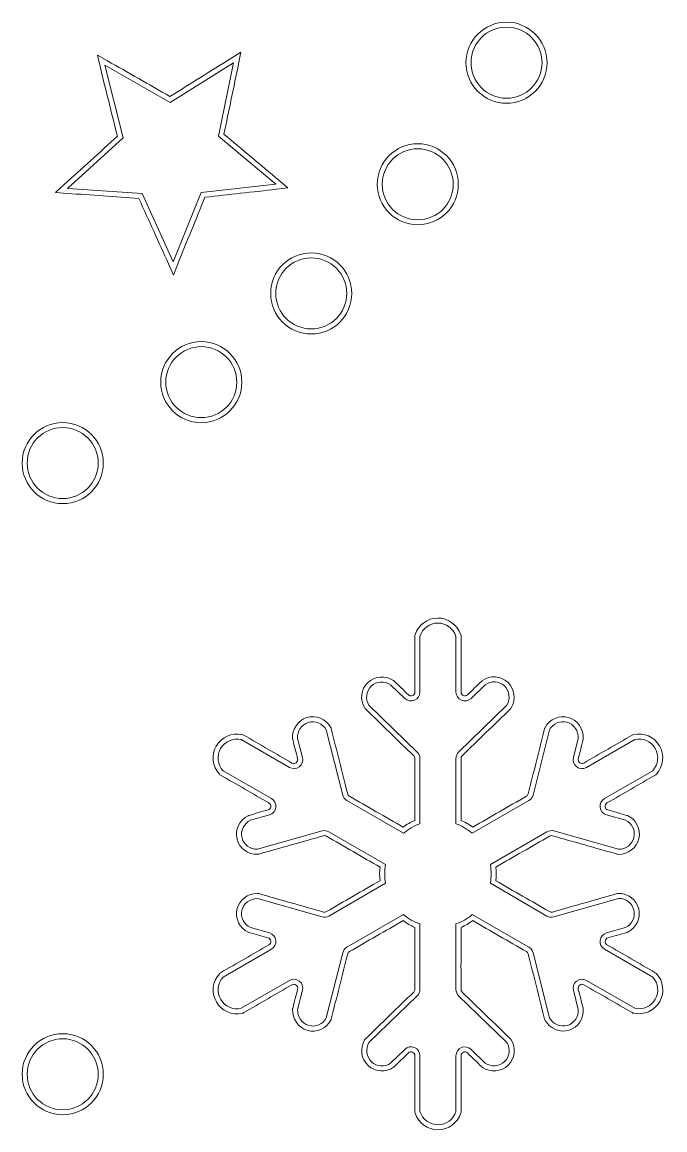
# Model space of a CAD drawing. Header units: centimetres. Extents: x -6.8 to 6.8, y -12 to 12.
# Drawn here: x -0.822 to 0.899, y 4.774 to 7.741 of the extents above; entities that cross this region are included whole.
import ezdxf

# ---------------------------------------------------------------- set-up
doc = ezdxf.new("R2010")
doc.units = ezdxf.units.CM
doc.header["$MEASUREMENT"] = 0
doc.layers.add('layer 1', color=7, linetype='Continuous')

msp = doc.modelspace()

# ---------------------------------------------------------------- linework, layer by layer
at = {"layer": 'layer 1', "color": 250, "lineweight": 9}
for points, knots in [([(0.58392, 7.63209), (0.58392, 7.57213), (0.5353, 7.52352), (0.47534, 7.52352), (0.47534, 7.52352), (0.41538, 7.52352), (0.36677, 7.57214), (0.36677, 7.63209), (0.36677, 7.63209), (0.36677, 7.69204), (0.41538, 7.74068), (0.47534, 7.74068), (0.47534, 7.74068), (0.5353, 7.74068), (0.58392, 7.69206), (0.58392, 7.63209)], [0, 0, 0, 0, 0.2, 0.2, 0.2, 0.2, 0.4, 0.4, 0.4, 0.4, 0.6, 0.6, 0.6, 0.6, 1, 1, 1, 1]), ([(-0.50887, 7.26841), (-0.5729, 7.27278), (-0.6369, 7.27759), (-0.70093, 7.28204), (-0.70093, 7.28204), (-0.70093, 7.28204), (-0.73256, 7.28418), (-0.73256, 7.28418), (-0.73256, 7.28418), (-0.73256, 7.28418), (-0.70911, 7.30552), (-0.70911, 7.30552), (-0.70911, 7.30552), (-0.66158, 7.34872), (-0.61411, 7.39196), (-0.56659, 7.43516), (-0.56659, 7.43516), (-0.58198, 7.49752), (-0.598, 7.55977), (-0.61306, 7.62218), (-0.61306, 7.62218), (-0.61306, 7.62218), (-0.6203, 7.65218), (-0.6203, 7.65218), (-0.6203, 7.65218), (-0.6203, 7.65218), (-0.59335, 7.63714), (-0.59335, 7.63714), (-0.59335, 7.63714), (-0.53729, 7.60588), (-0.48177, 7.57333), (-0.42592, 7.54161), (-0.42592, 7.54161), (-0.37139, 7.57554), (-0.317, 7.60973), (-0.26242, 7.64357), (-0.26242, 7.64357), (-0.26242, 7.64357), (-0.2357, 7.66014), (-0.2357, 7.66014), (-0.2357, 7.66014), (-0.2357, 7.66014), (-0.24208, 7.62935), (-0.24208, 7.62935), (-0.24208, 7.62935), (-0.25509, 7.56647), (-0.26815, 7.50358), (-0.28117, 7.4407), (-0.28117, 7.4407), (-0.23204, 7.39933), (-0.18275, 7.35816), (-0.13368, 7.31673), (-0.13368, 7.31673), (-0.13368, 7.31673), (-0.10991, 7.29665), (-0.10991, 7.29665), (-0.10991, 7.29665), (-0.10991, 7.29665), (-0.1408, 7.29299), (-0.1408, 7.29299), (-0.1408, 7.29299), (-0.20454, 7.28543), (-0.26854, 7.27905), (-0.33236, 7.27189), (-0.33236, 7.27189), (-0.35626, 7.2123), (-0.38072, 7.15293), (-0.40473, 7.09339), (-0.40473, 7.09339), (-0.40473, 7.09339), (-0.41672, 7.0634), (-0.41672, 7.0634), (-0.41672, 7.0634), (-0.41672, 7.0634), (-0.42961, 7.09293), (-0.42961, 7.09293), (-0.42961, 7.09293), (-0.45579, 7.15151), (-0.48273, 7.2098), (-0.50887, 7.26841)], [0, 0, 0, 0, 0.047619, 0.047619, 0.047619, 0.047619, 0.0952381, 0.0952381, 0.0952381, 0.0952381, 0.1428571, 0.1428571, 0.1428571, 0.1428571, 0.1904762, 0.1904762, 0.1904762, 0.1904762, 0.2380952, 0.2380952, 0.2380952, 0.2380952, 0.2857143, 0.2857143, 0.2857143, 0.2857143, 0.3333333, 0.3333333, 0.3333333, 0.3333333, 0.3809524, 0.3809524, 0.3809524, 0.3809524, 0.4285714, 0.4285714, 0.4285714, 0.4285714, 0.4761905, 0.4761905, 0.4761905, 0.4761905, 0.5238095, 0.5238095, 0.5238095, 0.5238095, 0.5714286, 0.5714286, 0.5714286, 0.5714286, 0.6190476, 0.6190476, 0.6190476, 0.6190476, 0.6666667, 0.6666667, 0.6666667, 0.6666667, 0.7142857, 0.7142857, 0.7142857, 0.7142857, 0.7619048, 0.7619048, 0.7619048, 0.7619048, 0.8095238, 0.8095238, 0.8095238, 0.8095238, 0.8571429, 0.8571429, 0.8571429, 0.8571429, 0.9047619, 0.9047619, 0.9047619, 0.9047619, 1, 1, 1, 1]), ([(0.34625, 7.30641), (0.34625, 7.24644), (0.29763, 7.19784), (0.23766, 7.19784), (0.23766, 7.19784), (0.17771, 7.19784), (0.12909, 7.24645), (0.12909, 7.30641), (0.12909, 7.30641), (0.12909, 7.36636), (0.17771, 7.41499), (0.23766, 7.41499), (0.23766, 7.41499), (0.29763, 7.41499), (0.34625, 7.36637), (0.34625, 7.30641)], [0, 0, 0, 0, 0.2, 0.2, 0.2, 0.2, 0.4, 0.4, 0.4, 0.4, 0.6, 0.6, 0.6, 0.6, 1, 1, 1, 1]), ([(0.06103, 7.01406), (0.06103, 6.95411), (0.01241, 6.90549), (-0.04754, 6.90549), (-0.04754, 6.90549), (-0.1075, 6.90549), (-0.15611, 6.9541), (-0.15611, 7.01406), (-0.15611, 7.01406), (-0.15611, 7.07401), (-0.1075, 7.12265), (-0.04754, 7.12265), (-0.04754, 7.12265), (0.01241, 7.12265), (0.06103, 7.07401), (0.06103, 7.01406)], [0, 0, 0, 0, 0.2, 0.2, 0.2, 0.2, 0.4, 0.4, 0.4, 0.4, 0.6, 0.6, 0.6, 0.6, 1, 1, 1, 1]), ([(-0.23331, 6.77637), (-0.23331, 6.71642), (-0.28194, 6.6678), (-0.3419, 6.6678), (-0.3419, 6.6678), (-0.40186, 6.6678), (-0.45047, 6.71642), (-0.45047, 6.77639), (-0.45047, 6.77639), (-0.45047, 6.83634), (-0.40185, 6.88497), (-0.3419, 6.88497), (-0.3419, 6.88497), (-0.28193, 6.88497), (-0.23331, 6.83634), (-0.23331, 6.77637)], [0, 0, 0, 0, 0.2, 0.2, 0.2, 0.2, 0.4, 0.4, 0.4, 0.4, 0.6, 0.6, 0.6, 0.6, 1, 1, 1, 1]), ([(-0.60445, 6.55969), (-0.60445, 6.49972), (-0.65307, 6.45112), (-0.71304, 6.45112), (-0.71304, 6.45112), (-0.77299, 6.45112), (-0.82161, 6.49974), (-0.82161, 6.55969), (-0.82161, 6.55969), (-0.82161, 6.61964), (-0.77299, 6.66828), (-0.71304, 6.66828), (-0.71304, 6.66828), (-0.65307, 6.66828), (-0.60445, 6.61966), (-0.60445, 6.55969)], [0, 0, 0, 0, 0.2, 0.2, 0.2, 0.2, 0.4, 0.4, 0.4, 0.4, 0.6, 0.6, 0.6, 0.6, 1, 1, 1, 1]), ([(0.35353, 5.31588), (0.35351, 5.26061), (0.35342, 5.20533), (0.35353, 5.15007), (0.35353, 5.15007), (0.35353, 5.14729), (0.35463, 5.14462), (0.35663, 5.14268), (0.35663, 5.14268), (0.3997, 5.10086), (0.44282, 5.05909), (0.48585, 5.01719), (0.48585, 5.01719), (0.48585, 5.01719), (0.48699, 5.01609), (0.48699, 5.01609), (0.48699, 5.01609), (0.48699, 5.01609), (0.48785, 5.01472), (0.48785, 5.01472), (0.48785, 5.01472), (0.50149, 4.99307), (0.49814, 4.96481), (0.47983, 4.94692), (0.47983, 4.94692), (0.4615, 4.92901), (0.43214, 4.92706), (0.41093, 4.94109), (0.41093, 4.94109), (0.41093, 4.94109), (0.40979, 4.94184), (0.40979, 4.94184), (0.40979, 4.94184), (0.40979, 4.94184), (0.40893, 4.94269), (0.40893, 4.94269), (0.40893, 4.94269), (0.39628, 4.95505), (0.3833, 4.96725), (0.37098, 4.97957), (0.37098, 4.97957), (0.36801, 4.98244), (0.36358, 4.98326), (0.3598, 4.98164), (0.3598, 4.98164), (0.356, 4.98002), (0.35351, 4.97647), (0.35353, 4.9723), (0.35353, 4.9723), (0.35373, 4.92252), (0.35353, 4.87272), (0.35353, 4.82294), (0.35353, 4.82294), (0.35353, 4.82294), (0.35353, 4.82088), (0.35353, 4.82088), (0.35353, 4.82088), (0.35353, 4.82088), (0.35292, 4.81893), (0.35292, 4.81893), (0.35292, 4.81893), (0.34462, 4.79227), (0.32004, 4.77404), (0.29212, 4.77386), (0.29212, 4.77386), (0.26415, 4.77368), (0.23917, 4.79227), (0.23058, 4.81878), (0.23058, 4.81878), (0.23058, 4.81878), (0.22992, 4.8208), (0.22992, 4.8208), (0.22992, 4.8208), (0.22992, 4.8208), (0.22992, 4.82294), (0.22992, 4.82294), (0.22992, 4.82294), (0.22992, 4.87269), (0.23, 4.92246), (0.22992, 4.9722), (0.22992, 4.9722), (0.22991, 4.97634), (0.22742, 4.98007), (0.2236, 4.98167), (0.2236, 4.98167), (0.21982, 4.98326), (0.21551, 4.98253), (0.21255, 4.97964), (0.21255, 4.97964), (0.19992, 4.96728), (0.18721, 4.95509), (0.17455, 4.94275), (0.17455, 4.94275), (0.17455, 4.94275), (0.17378, 4.94196), (0.17378, 4.94196), (0.17378, 4.94196), (0.17378, 4.94196), (0.17281, 4.94129), (0.17281, 4.94129), (0.17281, 4.94129), (0.15196, 4.92667), (0.12342, 4.92858), (0.10471, 4.94587), (0.10471, 4.94587), (0.08584, 4.96329), (0.08243, 4.99245), (0.09539, 5.01439), (0.09539, 5.01439), (0.09539, 5.01439), (0.0963, 5.01594), (0.0963, 5.01594), (0.0963, 5.01594), (0.0963, 5.01594), (0.09759, 5.01719), (0.09759, 5.01719), (0.09759, 5.01719), (0.14061, 5.05909), (0.18373, 5.10086), (0.2268, 5.14268), (0.2268, 5.14268), (0.2288, 5.14461), (0.22992, 5.14727), (0.22992, 5.15004), (0.22992, 5.15004), (0.22992, 5.20532), (0.22992, 5.2606), (0.22992, 5.31588), (0.22992, 5.31588), (0.21878, 5.32068), (0.20821, 5.32678), (0.19847, 5.33403), (0.19847, 5.33403), (0.15061, 5.30638), (0.10272, 5.27877), (0.05485, 5.25111), (0.05485, 5.25111), (0.05244, 5.24972), (0.0507, 5.24743), (0.05001, 5.24472), (0.05001, 5.24472), (0.0353, 5.18656), (0.02059, 5.12836), (0.00597, 5.07015), (0.00597, 5.07015), (0.00597, 5.07015), (0.00558, 5.06857), (0.00558, 5.06857), (0.00558, 5.06857), (0.00558, 5.06857), (0.00481, 5.06712), (0.00481, 5.06712), (0.00481, 5.06712), (-0.00715, 5.0445), (-0.03326, 5.03326), (-0.0579, 5.04017), (-0.0579, 5.04017), (-0.08247, 5.04708), (-0.09894, 5.07168), (-0.09739, 5.09694), (-0.09739, 5.09694), (-0.09739, 5.09694), (-0.0973, 5.09829), (-0.0973, 5.09829), (-0.0973, 5.09829), (-0.0973, 5.09829), (-0.09699, 5.09946), (-0.09699, 5.09946), (-0.09699, 5.09946), (-0.09263, 5.11657), (-0.08833, 5.1337), (-0.08404, 5.1508), (-0.08404, 5.1508), (-0.08304, 5.15481), (-0.08457, 5.15902), (-0.08786, 5.1615), (-0.08786, 5.1615), (-0.09116, 5.16397), (-0.09552, 5.16432), (-0.0991, 5.16224), (-0.0991, 5.16224), (-0.14214, 5.13725), (-0.18533, 5.11251), (-0.22841, 5.08758), (-0.22841, 5.08758), (-0.22841, 5.08758), (-0.23019, 5.08654), (-0.23019, 5.08654), (-0.23019, 5.08654), (-0.23019, 5.08654), (-0.23219, 5.08609), (-0.23219, 5.08609), (-0.23219, 5.08609), (-0.25938, 5.07993), (-0.28754, 5.09216), (-0.30163, 5.11619), (-0.30163, 5.11619), (-0.31577, 5.14033), (-0.31216, 5.17128), (-0.29351, 5.19197), (-0.29351, 5.19197), (-0.29351, 5.19197), (-0.29208, 5.19355), (-0.29208, 5.19355), (-0.29208, 5.19355), (-0.29208, 5.19355), (-0.29024, 5.19461), (-0.29024, 5.19461), (-0.29024, 5.19461), (-0.24717, 5.21954), (-0.20402, 5.24433), (-0.16096, 5.26926), (-0.16096, 5.26926), (-0.15738, 5.27134), (-0.15541, 5.27535), (-0.15593, 5.27946), (-0.15593, 5.27946), (-0.15646, 5.28354), (-0.1592, 5.28689), (-0.1632, 5.28801), (-0.1632, 5.28801), (-0.18022, 5.29278), (-0.19712, 5.29769), (-0.21413, 5.30246), (-0.21413, 5.30246), (-0.21413, 5.30246), (-0.2152, 5.30275), (-0.2152, 5.30275), (-0.2152, 5.30275), (-0.2152, 5.30275), (-0.21626, 5.30325), (-0.21626, 5.30325), (-0.21626, 5.30325), (-0.23936, 5.31398), (-0.25199, 5.33965), (-0.24637, 5.36449), (-0.24637, 5.36449), (-0.24071, 5.38957), (-0.21718, 5.4071), (-0.19169, 5.40684), (-0.19169, 5.40684), (-0.19169, 5.40684), (-0.18981, 5.40683), (-0.18981, 5.40683), (-0.18981, 5.40683), (-0.18981, 5.40683), (-0.18808, 5.40632), (-0.18808, 5.40632), (-0.18808, 5.40632), (-0.1304, 5.38976), (-0.07257, 5.37364), (-0.01487, 5.35717), (-0.01487, 5.35717), (-0.01221, 5.3564), (-0.00933, 5.35679), (-0.00694, 5.35817), (-0.00694, 5.35817), (0.04095, 5.38577), (0.08881, 5.41344), (0.13667, 5.44109), (0.13667, 5.44109), (0.13526, 5.45314), (0.13526, 5.46534), (0.13667, 5.4774), (0.13667, 5.4774), (0.08879, 5.50504), (0.04085, 5.53259), (-0.00698, 5.56032), (-0.00698, 5.56032), (-0.00936, 5.5617), (-0.01223, 5.56206), (-0.01487, 5.5613), (-0.01487, 5.5613), (-0.07257, 5.54484), (-0.13036, 5.52873), (-0.18804, 5.51219), (-0.18804, 5.51219), (-0.18804, 5.51219), (-0.18962, 5.51171), (-0.18962, 5.51171), (-0.18962, 5.51171), (-0.18962, 5.51171), (-0.19131, 5.51166), (-0.19131, 5.51166), (-0.19131, 5.51166), (-0.21684, 5.51069), (-0.2397, 5.52774), (-0.24602, 5.55248), (-0.24602, 5.55248), (-0.25237, 5.57733), (-0.23935, 5.60372), (-0.21661, 5.61508), (-0.21661, 5.61508), (-0.21661, 5.61508), (-0.21539, 5.61569), (-0.21539, 5.61569), (-0.21539, 5.61569), (-0.21539, 5.61569), (-0.21421, 5.616), (-0.21421, 5.616), (-0.21421, 5.616), (-0.19718, 5.62078), (-0.1801, 5.62596), (-0.16328, 5.63044), (-0.16328, 5.63044), (-0.1593, 5.63159), (-0.15642, 5.63501), (-0.15592, 5.63912), (-0.15592, 5.63912), (-0.15542, 5.64322), (-0.15731, 5.64714), (-0.1609, 5.64921), (-0.1609, 5.64921), (-0.20406, 5.674), (-0.24716, 5.69893), (-0.29024, 5.72388), (-0.29024, 5.72388), (-0.29024, 5.72388), (-0.29201, 5.7249), (-0.29201, 5.7249), (-0.29201, 5.7249), (-0.29201, 5.7249), (-0.29339, 5.7264), (-0.29339, 5.7264), (-0.29339, 5.7264), (-0.31234, 5.74689), (-0.31582, 5.77731), (-0.30203, 5.80157), (-0.30203, 5.80157), (-0.28825, 5.82584), (-0.25955, 5.83821), (-0.23237, 5.83243), (-0.23237, 5.83243), (-0.23237, 5.83243), (-0.23027, 5.83198), (-0.23027, 5.83198), (-0.23027, 5.83198), (-0.23027, 5.83198), (-0.22841, 5.83091), (-0.22841, 5.83091), (-0.22841, 5.83091), (-0.18534, 5.806), (-0.14228, 5.78109), (-0.09917, 5.75629), (-0.09917, 5.75629), (-0.09559, 5.75424), (-0.09108, 5.75452), (-0.08779, 5.75702), (-0.08779, 5.75702), (-0.08451, 5.75952), (-0.083, 5.7636), (-0.08403, 5.76763), (-0.08403, 5.76763), (-0.08839, 5.78474), (-0.0926, 5.80183), (-0.09697, 5.81895), (-0.09697, 5.81895), (-0.09697, 5.81895), (-0.09725, 5.82), (-0.09725, 5.82), (-0.09725, 5.82), (-0.09725, 5.82), (-0.09736, 5.82116), (-0.09736, 5.82116), (-0.09736, 5.82116), (-0.09963, 5.84654), (-0.08371, 5.87032), (-0.05937, 5.87789), (-0.05937, 5.87789), (-0.03483, 5.8855), (-0.0079, 5.8739), (0.00463, 5.8517), (0.00463, 5.8517), (0.00463, 5.8517), (0.00553, 5.85011), (0.00553, 5.85011), (0.00553, 5.85011), (0.00553, 5.85011), (0.00597, 5.84834), (0.00597, 5.84834), (0.00597, 5.84834), (0.02059, 5.79014), (0.03526, 5.73194), (0.05001, 5.67378), (0.05001, 5.67378), (0.0507, 5.67106), (0.05244, 5.66875), (0.05486, 5.66735), (0.05486, 5.66735), (0.10271, 5.63967), (0.15061, 5.61208), (0.19847, 5.58445), (0.19847, 5.58445), (0.20821, 5.5917), (0.21878, 5.59779), (0.22992, 5.6026), (0.22992, 5.6026), (0.22992, 5.65788), (0.22992, 5.71317), (0.22992, 5.76845), (0.22992, 5.76845), (0.22992, 5.77122), (0.2288, 5.77388), (0.2268, 5.77581), (0.2268, 5.77581), (0.18373, 5.81764), (0.14061, 5.8594), (0.09759, 5.9013), (0.09759, 5.9013), (0.09759, 5.9013), (0.09644, 5.90242), (0.09644, 5.90242), (0.09644, 5.90242), (0.09644, 5.90242), (0.09558, 5.90378), (0.09558, 5.90378), (0.09558, 5.90378), (0.08197, 5.92544), (0.08531, 5.95368), (0.1036, 5.97157), (0.1036, 5.97157), (0.12193, 5.9895), (0.1513, 5.9914), (0.17251, 5.97738), (0.17251, 5.97738), (0.17251, 5.97738), (0.17364, 5.97662), (0.17364, 5.97662), (0.17364, 5.97662), (0.17364, 5.97662), (0.17449, 5.97577), (0.17449, 5.97577), (0.17449, 5.97577), (0.18717, 5.96341), (0.20016, 5.95122), (0.21248, 5.9389), (0.21248, 5.9389), (0.21545, 5.93604), (0.21988, 5.93523), (0.22368, 5.93685), (0.22368, 5.93685), (0.22748, 5.93847), (0.22993, 5.94205), (0.22992, 5.9462), (0.22992, 5.9462), (0.22979, 5.99598), (0.22992, 6.04576), (0.22992, 6.09554), (0.22992, 6.09554), (0.22992, 6.09554), (0.22992, 6.09758), (0.22992, 6.09758), (0.22992, 6.09758), (0.22992, 6.09758), (0.23053, 6.09954), (0.23053, 6.09954), (0.23053, 6.09954), (0.2388, 6.1262), (0.2634, 6.14444), (0.29132, 6.14462), (0.29132, 6.14462), (0.31928, 6.14479), (0.34427, 6.12622), (0.35287, 6.0997), (0.35287, 6.0997), (0.35287, 6.0997), (0.35353, 6.09767), (0.35353, 6.09767), (0.35353, 6.09767), (0.35353, 6.09767), (0.35353, 6.09554), (0.35353, 6.09554), (0.35353, 6.09554), (0.35353, 6.04579), (0.35346, 5.99602), (0.35353, 5.94628), (0.35353, 5.94628), (0.35354, 5.94212), (0.35604, 5.93842), (0.35986, 5.93681), (0.35986, 5.93681), (0.36365, 5.93523), (0.36795, 5.93595), (0.37091, 5.93884), (0.37091, 5.93884), (0.38353, 5.95118), (0.39624, 5.96337), (0.40889, 5.97572), (0.40889, 5.97572), (0.40889, 5.97572), (0.40966, 5.97649), (0.40966, 5.97649), (0.40966, 5.97649), (0.40966, 5.97649), (0.41062, 5.97716), (0.41062, 5.97716), (0.41062, 5.97716), (0.43146, 5.99182), (0.46003, 5.9899), (0.47874, 5.9726), (0.47874, 5.9726), (0.49761, 5.95516), (0.50102, 5.92606), (0.48805, 5.90411), (0.48805, 5.90411), (0.48805, 5.90411), (0.48713, 5.90255), (0.48713, 5.90255), (0.48713, 5.90255), (0.48713, 5.90255), (0.48585, 5.9013), (0.48585, 5.9013), (0.48585, 5.9013), (0.44282, 5.8594), (0.3997, 5.81764), (0.35663, 5.77581), (0.35663, 5.77581), (0.35463, 5.77388), (0.35353, 5.77122), (0.35353, 5.76845), (0.35353, 5.76845), (0.35353, 5.71316), (0.35353, 5.65788), (0.35353, 5.60259), (0.35353, 5.60259), (0.36469, 5.59779), (0.37524, 5.5917), (0.38499, 5.58445), (0.38499, 5.58445), (0.43285, 5.61208), (0.48077, 5.63963), (0.52857, 5.66735), (0.52857, 5.66735), (0.53099, 5.66874), (0.53274, 5.67102), (0.53341, 5.67373), (0.53341, 5.67373), (0.54803, 5.73195), (0.56285, 5.79012), (0.57746, 5.84834), (0.57746, 5.84834), (0.57746, 5.84834), (0.57786, 5.84992), (0.57786, 5.84992), (0.57786, 5.84992), (0.57786, 5.84992), (0.57863, 5.85137), (0.57863, 5.85137), (0.57863, 5.85137), (0.59057, 5.87399), (0.61671, 5.88522), (0.64135, 5.87832), (0.64135, 5.87832), (0.66592, 5.87141), (0.68237, 5.8468), (0.68085, 5.82155), (0.68085, 5.82155), (0.68085, 5.82155), (0.68077, 5.82019), (0.68077, 5.82019), (0.68077, 5.82019), (0.68077, 5.82019), (0.68045, 5.81901), (0.68045, 5.81901), (0.68045, 5.81901), (0.67609, 5.80191), (0.6718, 5.7848), (0.6675, 5.76769), (0.6675, 5.76769), (0.6665, 5.76368), (0.66801, 5.75947), (0.67132, 5.75698), (0.67132, 5.75698), (0.67461, 5.75451), (0.67894, 5.75416), (0.68252, 5.75624), (0.68252, 5.75624), (0.72553, 5.7813), (0.76879, 5.80596), (0.81187, 5.8309), (0.81187, 5.8309), (0.81187, 5.8309), (0.81365, 5.83194), (0.81365, 5.83194), (0.81365, 5.83194), (0.81365, 5.83194), (0.81565, 5.83239), (0.81565, 5.83239), (0.81565, 5.83239), (0.84282, 5.83855), (0.871, 5.82634), (0.88509, 5.8023), (0.88509, 5.8023), (0.89922, 5.77816), (0.89561, 5.74723), (0.87697, 5.72653), (0.87697, 5.72653), (0.87697, 5.72653), (0.87554, 5.72495), (0.87554, 5.72495), (0.87554, 5.72495), (0.87554, 5.72495), (0.8737, 5.72388), (0.8737, 5.72388), (0.8737, 5.72388), (0.83063, 5.69895), (0.78745, 5.6742), (0.74442, 5.64925), (0.74442, 5.64925), (0.74084, 5.64717), (0.73885, 5.64316), (0.73938, 5.63903), (0.73938, 5.63903), (0.73991, 5.63496), (0.74265, 5.63159), (0.74663, 5.63047), (0.74663, 5.63047), (0.76366, 5.62574), (0.78056, 5.6208), (0.79756, 5.61603), (0.79756, 5.61603), (0.79756, 5.61603), (0.79863, 5.61575), (0.79863, 5.61575), (0.79863, 5.61575), (0.79863, 5.61575), (0.7997, 5.61525), (0.7997, 5.61525), (0.7997, 5.61525), (0.82281, 5.60451), (0.83543, 5.57881), (0.82981, 5.55396), (0.82981, 5.55396), (0.82415, 5.5289), (0.80062, 5.51139), (0.77514, 5.51165), (0.77514, 5.51165), (0.77514, 5.51165), (0.77326, 5.51166), (0.77326, 5.51166), (0.77326, 5.51166), (0.77326, 5.51166), (0.77153, 5.51217), (0.77153, 5.51217), (0.77153, 5.51217), (0.71388, 5.52872), (0.6561, 5.54503), (0.59838, 5.56129), (0.59838, 5.56129), (0.5957, 5.56205), (0.59282, 5.56171), (0.59043, 5.56032), (0.59043, 5.56032), (0.5426, 5.53259), (0.49465, 5.50504), (0.44678, 5.4774), (0.44678, 5.4774), (0.44818, 5.46534), (0.44818, 5.45315), (0.44678, 5.44109), (0.44678, 5.44109), (0.49464, 5.41344), (0.5425, 5.38577), (0.59039, 5.35817), (0.59039, 5.35817), (0.59278, 5.35679), (0.59566, 5.35642), (0.59832, 5.35717), (0.59832, 5.35717), (0.65603, 5.37361), (0.71382, 5.38974), (0.77149, 5.4063), (0.77149, 5.4063), (0.77149, 5.4063), (0.77307, 5.40678), (0.77307, 5.40678), (0.77307, 5.40678), (0.77307, 5.40678), (0.77476, 5.40683), (0.77476, 5.40683), (0.77476, 5.40683), (0.80029, 5.4078), (0.82312, 5.39076), (0.82946, 5.36601), (0.82946, 5.36601), (0.83581, 5.34116), (0.8228, 5.31477), (0.80005, 5.30341), (0.80005, 5.30341), (0.80005, 5.30341), (0.79882, 5.3028), (0.79882, 5.3028), (0.79882, 5.3028), (0.79882, 5.3028), (0.79764, 5.30249), (0.79764, 5.30249), (0.79764, 5.30249), (0.78062, 5.29771), (0.76356, 5.29252), (0.74673, 5.28803), (0.74673, 5.28803), (0.74276, 5.28689), (0.73987, 5.28347), (0.73938, 5.27937), (0.73938, 5.27937), (0.73888, 5.2753), (0.74072, 5.27135), (0.74432, 5.2693), (0.74432, 5.2693), (0.78753, 5.24458), (0.83062, 5.21956), (0.8737, 5.19461), (0.8737, 5.19461), (0.8737, 5.19461), (0.87547, 5.19359), (0.87547, 5.19359), (0.87547, 5.19359), (0.87547, 5.19359), (0.87686, 5.19208), (0.87686, 5.19208), (0.87686, 5.19208), (0.89579, 5.17159), (0.8993, 5.14115), (0.88549, 5.11689), (0.88549, 5.11689), (0.87169, 5.09266), (0.84301, 5.08025), (0.81583, 5.08605), (0.81583, 5.08605), (0.81583, 5.08605), (0.81372, 5.0865), (0.81372, 5.0865), (0.81372, 5.0865), (0.81372, 5.0865), (0.81187, 5.08756), (0.81187, 5.08756), (0.81187, 5.08756), (0.7688, 5.11247), (0.72572, 5.13741), (0.6826, 5.1622), (0.6826, 5.1622), (0.67904, 5.16424), (0.67454, 5.16394), (0.67127, 5.16146), (0.67127, 5.16146), (0.668, 5.15896), (0.66645, 5.1549), (0.66747, 5.15089), (0.66747, 5.15089), (0.67188, 5.13378), (0.67606, 5.11666), (0.68043, 5.09953), (0.68043, 5.09953), (0.68043, 5.09953), (0.68073, 5.09846), (0.68073, 5.09846), (0.68073, 5.09846), (0.68073, 5.09846), (0.68082, 5.0973), (0.68082, 5.0973), (0.68082, 5.0973), (0.68306, 5.07192), (0.66714, 5.04817), (0.64281, 5.04061), (0.64281, 5.04061), (0.61826, 5.03299), (0.59134, 5.0446), (0.5788, 5.06679), (0.5788, 5.06679), (0.5788, 5.06679), (0.57791, 5.06838), (0.57791, 5.06838), (0.57791, 5.06838), (0.57791, 5.06838), (0.57746, 5.07015), (0.57746, 5.07015), (0.57746, 5.07015), (0.56285, 5.12836), (0.54805, 5.18654), (0.53341, 5.24475), (0.53341, 5.24475), (0.53274, 5.24744), (0.53099, 5.24974), (0.5286, 5.25111), (0.5286, 5.25111), (0.48073, 5.27877), (0.43285, 5.30638), (0.38498, 5.33403), (0.38498, 5.33403), (0.37524, 5.32678), (0.36467, 5.32068), (0.35353, 5.31588)], [0, 0, 0, 0, 0.0050251, 0.0050251, 0.0050251, 0.0050251, 0.0100503, 0.0100503, 0.0100503, 0.0100503, 0.0150754, 0.0150754, 0.0150754, 0.0150754, 0.0201005, 0.0201005, 0.0201005, 0.0201005, 0.0251256, 0.0251256, 0.0251256, 0.0251256, 0.0301508, 0.0301508, 0.0301508, 0.0301508, 0.0351759, 0.0351759, 0.0351759, 0.0351759, 0.040201, 0.040201, 0.040201, 0.040201, 0.0452261, 0.0452261, 0.0452261, 0.0452261, 0.0502513, 0.0502513, 0.0502513, 0.0502513, 0.0552764, 0.0552764, 0.0552764, 0.0552764, 0.0603015, 0.0603015, 0.0603015, 0.0603015, 0.0653266, 0.0653266, 0.0653266, 0.0653266, 0.0703518, 0.0703518, 0.0703518, 0.0703518, 0.0753769, 0.0753769, 0.0753769, 0.0753769, 0.080402, 0.080402, 0.080402, 0.080402, 0.0854271, 0.0854271, 0.0854271, 0.0854271, 0.0904523, 0.0904523, 0.0904523, 0.0904523, 0.0954774, 0.0954774, 0.0954774, 0.0954774, 0.1005025, 0.1005025, 0.1005025, 0.1005025, 0.1055276, 0.1055276, 0.1055276, 0.1055276, 0.1105528, 0.1105528, 0.1105528, 0.1105528, 0.1155779, 0.1155779, 0.1155779, 0.1155779, 0.120603, 0.120603, 0.120603, 0.120603, 0.1256281, 0.1256281, 0.1256281, 0.1256281, 0.1306533, 0.1306533, 0.1306533, 0.1306533, 0.1356784, 0.1356784, 0.1356784, 0.1356784, 0.1407035, 0.1407035, 0.1407035, 0.1407035, 0.1457286, 0.1457286, 0.1457286, 0.1457286, 0.1507538, 0.1507538, 0.1507538, 0.1507538, 0.1557789, 0.1557789, 0.1557789, 0.1557789, 0.160804, 0.160804, 0.160804, 0.160804, 0.1658291, 0.1658291, 0.1658291, 0.1658291, 0.1708543, 0.1708543, 0.1708543, 0.1708543, 0.1758794, 0.1758794, 0.1758794, 0.1758794, 0.1809045, 0.1809045, 0.1809045, 0.1809045, 0.1859296, 0.1859296, 0.1859296, 0.1859296, 0.1909548, 0.1909548, 0.1909548, 0.1909548, 0.1959799, 0.1959799, 0.1959799, 0.1959799, 0.201005, 0.201005, 0.201005, 0.201005, 0.2060302, 0.2060302, 0.2060302, 0.2060302, 0.2110553, 0.2110553, 0.2110553, 0.2110553, 0.2160804, 0.2160804, 0.2160804, 0.2160804, 0.2211055, 0.2211055, 0.2211055, 0.2211055, 0.2261307, 0.2261307, 0.2261307, 0.2261307, 0.2311558, 0.2311558, 0.2311558, 0.2311558, 0.2361809, 0.2361809, 0.2361809, 0.2361809, 0.241206, 0.241206, 0.241206, 0.241206, 0.2462312, 0.2462312, 0.2462312, 0.2462312, 0.2512563, 0.2512563, 0.2512563, 0.2512563, 0.2562814, 0.2562814, 0.2562814, 0.2562814, 0.2613065, 0.2613065, 0.2613065, 0.2613065, 0.2663317, 0.2663317, 0.2663317, 0.2663317, 0.2713568, 0.2713568, 0.2713568, 0.2713568, 0.2763819, 0.2763819, 0.2763819, 0.2763819, 0.281407, 0.281407, 0.281407, 0.281407, 0.2864322, 0.2864322, 0.2864322, 0.2864322, 0.2914573, 0.2914573, 0.2914573, 0.2914573, 0.2964824, 0.2964824, 0.2964824, 0.2964824, 0.3015075, 0.3015075, 0.3015075, 0.3015075, 0.3065327, 0.3065327, 0.3065327, 0.3065327, 0.3115578, 0.3115578, 0.3115578, 0.3115578, 0.3165829, 0.3165829, 0.3165829, 0.3165829, 0.321608, 0.321608, 0.321608, 0.321608, 0.3266332, 0.3266332, 0.3266332, 0.3266332, 0.3316583, 0.3316583, 0.3316583, 0.3316583, 0.3366834, 0.3366834, 0.3366834, 0.3366834, 0.3417085, 0.3417085, 0.3417085, 0.3417085, 0.3467337, 0.3467337, 0.3467337, 0.3467337, 0.3517588, 0.3517588, 0.3517588, 0.3517588, 0.3567839, 0.3567839, 0.3567839, 0.3567839, 0.361809, 0.361809, 0.361809, 0.361809, 0.3668342, 0.3668342, 0.3668342, 0.3668342, 0.3718593, 0.3718593, 0.3718593, 0.3718593, 0.3768844, 0.3768844, 0.3768844, 0.3768844, 0.3819095, 0.3819095, 0.3819095, 0.3819095, 0.3869347, 0.3869347, 0.3869347, 0.3869347, 0.3919598, 0.3919598, 0.3919598, 0.3919598, 0.3969849, 0.3969849, 0.3969849, 0.3969849, 0.4020101, 0.4020101, 0.4020101, 0.4020101, 0.4070352, 0.4070352, 0.4070352, 0.4070352, 0.4120603, 0.4120603, 0.4120603, 0.4120603, 0.4170854, 0.4170854, 0.4170854, 0.4170854, 0.4221106, 0.4221106, 0.4221106, 0.4221106, 0.4271357, 0.4271357, 0.4271357, 0.4271357, 0.4321608, 0.4321608, 0.4321608, 0.4321608, 0.4371859, 0.4371859, 0.4371859, 0.4371859, 0.4422111, 0.4422111, 0.4422111, 0.4422111, 0.4472362, 0.4472362, 0.4472362, 0.4472362, 0.4522613, 0.4522613, 0.4522613, 0.4522613, 0.4572864, 0.4572864, 0.4572864, 0.4572864, 0.4623116, 0.4623116, 0.4623116, 0.4623116, 0.4673367, 0.4673367, 0.4673367, 0.4673367, 0.4723618, 0.4723618, 0.4723618, 0.4723618, 0.4773869, 0.4773869, 0.4773869, 0.4773869, 0.4824121, 0.4824121, 0.4824121, 0.4824121, 0.4874372, 0.4874372, 0.4874372, 0.4874372, 0.4924623, 0.4924623, 0.4924623, 0.4924623, 0.4974874, 0.4974874, 0.4974874, 0.4974874, 0.5025126, 0.5025126, 0.5025126, 0.5025126, 0.5075377, 0.5075377, 0.5075377, 0.5075377, 0.5125628, 0.5125628, 0.5125628, 0.5125628, 0.5175879, 0.5175879, 0.5175879, 0.5175879, 0.5226131, 0.5226131, 0.5226131, 0.5226131, 0.5276382, 0.5276382, 0.5276382, 0.5276382, 0.5326633, 0.5326633, 0.5326633, 0.5326633, 0.5376884, 0.5376884, 0.5376884, 0.5376884, 0.5427136, 0.5427136, 0.5427136, 0.5427136, 0.5477387, 0.5477387, 0.5477387, 0.5477387, 0.5527638, 0.5527638, 0.5527638, 0.5527638, 0.5577889, 0.5577889, 0.5577889, 0.5577889, 0.5628141, 0.5628141, 0.5628141, 0.5628141, 0.5678392, 0.5678392, 0.5678392, 0.5678392, 0.5728643, 0.5728643, 0.5728643, 0.5728643, 0.5778894, 0.5778894, 0.5778894, 0.5778894, 0.5829146, 0.5829146, 0.5829146, 0.5829146, 0.5879397, 0.5879397, 0.5879397, 0.5879397, 0.5929648, 0.5929648, 0.5929648, 0.5929648, 0.5979899, 0.5979899, 0.5979899, 0.5979899, 0.6030151, 0.6030151, 0.6030151, 0.6030151, 0.6080402, 0.6080402, 0.6080402, 0.6080402, 0.6130653, 0.6130653, 0.6130653, 0.6130653, 0.6180905, 0.6180905, 0.6180905, 0.6180905, 0.6231156, 0.6231156, 0.6231156, 0.6231156, 0.6281407, 0.6281407, 0.6281407, 0.6281407, 0.6331658, 0.6331658, 0.6331658, 0.6331658, 0.638191, 0.638191, 0.638191, 0.638191, 0.6432161, 0.6432161, 0.6432161, 0.6432161, 0.6482412, 0.6482412, 0.6482412, 0.6482412, 0.6532663, 0.6532663, 0.6532663, 0.6532663, 0.6582915, 0.6582915, 0.6582915, 0.6582915, 0.6633166, 0.6633166, 0.6633166, 0.6633166, 0.6683417, 0.6683417, 0.6683417, 0.6683417, 0.6733668, 0.6733668, 0.6733668, 0.6733668, 0.678392, 0.678392, 0.678392, 0.678392, 0.6834171, 0.6834171, 0.6834171, 0.6834171, 0.6884422, 0.6884422, 0.6884422, 0.6884422, 0.6934673, 0.6934673, 0.6934673, 0.6934673, 0.6984925, 0.6984925, 0.6984925, 0.6984925, 0.7035176, 0.7035176, 0.7035176, 0.7035176, 0.7085427, 0.7085427, 0.7085427, 0.7085427, 0.7135678, 0.7135678, 0.7135678, 0.7135678, 0.718593, 0.718593, 0.718593, 0.718593, 0.7236181, 0.7236181, 0.7236181, 0.7236181, 0.7286432, 0.7286432, 0.7286432, 0.7286432, 0.7336683, 0.7336683, 0.7336683, 0.7336683, 0.7386935, 0.7386935, 0.7386935, 0.7386935, 0.7437186, 0.7437186, 0.7437186, 0.7437186, 0.7487437, 0.7487437, 0.7487437, 0.7487437, 0.7537688, 0.7537688, 0.7537688, 0.7537688, 0.758794, 0.758794, 0.758794, 0.758794, 0.7638191, 0.7638191, 0.7638191, 0.7638191, 0.7688442, 0.7688442, 0.7688442, 0.7688442, 0.7738693, 0.7738693, 0.7738693, 0.7738693, 0.7788945, 0.7788945, 0.7788945, 0.7788945, 0.7839196, 0.7839196, 0.7839196, 0.7839196, 0.7889447, 0.7889447, 0.7889447, 0.7889447, 0.7939698, 0.7939698, 0.7939698, 0.7939698, 0.798995, 0.798995, 0.798995, 0.798995, 0.8040201, 0.8040201, 0.8040201, 0.8040201, 0.8090452, 0.8090452, 0.8090452, 0.8090452, 0.8140704, 0.8140704, 0.8140704, 0.8140704, 0.8190955, 0.8190955, 0.8190955, 0.8190955, 0.8241206, 0.8241206, 0.8241206, 0.8241206, 0.8291457, 0.8291457, 0.8291457, 0.8291457, 0.8341709, 0.8341709, 0.8341709, 0.8341709, 0.839196, 0.839196, 0.839196, 0.839196, 0.8442211, 0.8442211, 0.8442211, 0.8442211, 0.8492462, 0.8492462, 0.8492462, 0.8492462, 0.8542714, 0.8542714, 0.8542714, 0.8542714, 0.8592965, 0.8592965, 0.8592965, 0.8592965, 0.8643216, 0.8643216, 0.8643216, 0.8643216, 0.8693467, 0.8693467, 0.8693467, 0.8693467, 0.8743719, 0.8743719, 0.8743719, 0.8743719, 0.879397, 0.879397, 0.879397, 0.879397, 0.8844221, 0.8844221, 0.8844221, 0.8844221, 0.8894472, 0.8894472, 0.8894472, 0.8894472, 0.8944724, 0.8944724, 0.8944724, 0.8944724, 0.8994975, 0.8994975, 0.8994975, 0.8994975, 0.9045226, 0.9045226, 0.9045226, 0.9045226, 0.9095477, 0.9095477, 0.9095477, 0.9095477, 0.9145729, 0.9145729, 0.9145729, 0.9145729, 0.919598, 0.919598, 0.919598, 0.919598, 0.9246231, 0.9246231, 0.9246231, 0.9246231, 0.9296482, 0.9296482, 0.9296482, 0.9296482, 0.9346734, 0.9346734, 0.9346734, 0.9346734, 0.9396985, 0.9396985, 0.9396985, 0.9396985, 0.9447236, 0.9447236, 0.9447236, 0.9447236, 0.9497487, 0.9497487, 0.9497487, 0.9497487, 0.9547739, 0.9547739, 0.9547739, 0.9547739, 0.959799, 0.959799, 0.959799, 0.959799, 0.9648241, 0.9648241, 0.9648241, 0.9648241, 0.9698492, 0.9698492, 0.9698492, 0.9698492, 0.9748744, 0.9748744, 0.9748744, 0.9748744, 0.9798995, 0.9798995, 0.9798995, 0.9798995, 0.9849246, 0.9849246, 0.9849246, 0.9849246, 0.9899497, 0.9899497, 0.9899497, 0.9899497, 1, 1, 1, 1]), ([(-0.60445, 4.92252), (-0.60445, 4.86256), (-0.65307, 4.81394), (-0.71304, 4.81394), (-0.71304, 4.81394), (-0.77299, 4.81394), (-0.82161, 4.86257), (-0.82161, 4.92252), (-0.82161, 4.92252), (-0.82161, 4.98248), (-0.77299, 5.0311), (-0.71304, 5.0311), (-0.71304, 5.0311), (-0.65307, 5.0311), (-0.60445, 4.98249), (-0.60445, 4.92252)], [0, 0, 0, 0, 0.2, 0.2, 0.2, 0.2, 0.4, 0.4, 0.4, 0.4, 0.6, 0.6, 0.6, 0.6, 1, 1, 1, 1])]:
    msp.add_open_spline(points, degree=3, knots=knots, dxfattribs=at)
at = {"layer": 'layer 1', "lineweight": 9}
for points, knots in [([(0.57041, 7.63209), (0.57041, 7.68459), (0.52786, 7.72717), (0.47534, 7.72717), (0.47534, 7.72717), (0.42284, 7.72717), (0.38027, 7.68459), (0.38027, 7.63209), (0.38027, 7.63209), (0.38027, 7.57958), (0.42284, 7.53703), (0.47534, 7.53703), (0.47534, 7.53703), (0.52786, 7.53703), (0.57041, 7.57958), (0.57041, 7.63209)], [0, 0, 0, 0, 0.2, 0.2, 0.2, 0.2, 0.4, 0.4, 0.4, 0.4, 0.6, 0.6, 0.6, 0.6, 1, 1, 1, 1]), ([(-0.3419, 7.28441), (-0.3419, 7.28441), (-0.41726, 7.09841), (-0.41726, 7.09841), (-0.41726, 7.09841), (-0.41726, 7.09841), (-0.49983, 7.28133), (-0.49983, 7.28133), (-0.49983, 7.28133), (-0.49983, 7.28133), (-0.70002, 7.29552), (-0.70002, 7.29552), (-0.70002, 7.29552), (-0.70002, 7.29552), (-0.55155, 7.43058), (-0.55155, 7.43058), (-0.55155, 7.43058), (-0.55155, 7.43058), (-0.59993, 7.62535), (-0.59993, 7.62535), (-0.59993, 7.62535), (-0.59993, 7.62535), (-0.4256, 7.5259), (-0.4256, 7.5259), (-0.4256, 7.5259), (-0.4256, 7.5259), (-0.2553, 7.63209), (-0.2553, 7.63209), (-0.2553, 7.63209), (-0.2553, 7.63209), (-0.29603, 7.43555), (-0.29603, 7.43555), (-0.29603, 7.43555), (-0.29603, 7.43555), (-0.1424, 7.30641), (-0.1424, 7.30641), (-0.1424, 7.30641), (-0.1424, 7.30641), (-0.3419, 7.28441), (-0.3419, 7.28441)], [0, 0, 0, 0, 0.0909091, 0.0909091, 0.0909091, 0.0909091, 0.1818182, 0.1818182, 0.1818182, 0.1818182, 0.2727273, 0.2727273, 0.2727273, 0.2727273, 0.3636364, 0.3636364, 0.3636364, 0.3636364, 0.4545455, 0.4545455, 0.4545455, 0.4545455, 0.5454545, 0.5454545, 0.5454545, 0.5454545, 0.6363636, 0.6363636, 0.6363636, 0.6363636, 0.7272727, 0.7272727, 0.7272727, 0.7272727, 0.8181818, 0.8181818, 0.8181818, 0.8181818, 1, 1, 1, 1]), ([(0.33274, 7.30641), (0.33274, 7.35892), (0.29018, 7.40148), (0.23766, 7.40148), (0.23766, 7.40148), (0.18517, 7.40148), (0.1426, 7.35892), (0.1426, 7.30641), (0.1426, 7.30641), (0.1426, 7.2539), (0.18517, 7.21134), (0.23766, 7.21134), (0.23766, 7.21134), (0.29017, 7.21134), (0.33274, 7.2539), (0.33274, 7.30641)], [0, 0, 0, 0, 0.2, 0.2, 0.2, 0.2, 0.4, 0.4, 0.4, 0.4, 0.6, 0.6, 0.6, 0.6, 1, 1, 1, 1]), ([(0.04752, 7.01406), (0.04752, 7.06656), (0.00496, 7.10914), (-0.04754, 7.10914), (-0.04754, 7.10914), (-0.10005, 7.10914), (-0.1426, 7.06656), (-0.1426, 7.01406), (-0.1426, 7.01406), (-0.1426, 6.96155), (-0.10005, 6.919), (-0.04754, 6.919), (-0.04754, 6.919), (0.00496, 6.919), (0.04752, 6.96155), (0.04752, 7.01406)], [0, 0, 0, 0, 0.2, 0.2, 0.2, 0.2, 0.4, 0.4, 0.4, 0.4, 0.6, 0.6, 0.6, 0.6, 1, 1, 1, 1]), ([(-0.24682, 6.77637), (-0.24682, 6.8289), (-0.2894, 6.87146), (-0.3419, 6.87146), (-0.3419, 6.87146), (-0.39439, 6.87146), (-0.43696, 6.8289), (-0.43696, 6.77639), (-0.43696, 6.77639), (-0.43696, 6.72388), (-0.3944, 6.68131), (-0.3419, 6.68131), (-0.3419, 6.68131), (-0.2894, 6.68131), (-0.24682, 6.72388), (-0.24682, 6.77637)], [0, 0, 0, 0, 0.2, 0.2, 0.2, 0.2, 0.4, 0.4, 0.4, 0.4, 0.6, 0.6, 0.6, 0.6, 1, 1, 1, 1]), ([(-0.61796, 6.55969), (-0.61796, 6.61219), (-0.66052, 6.65477), (-0.71304, 6.65477), (-0.71304, 6.65477), (-0.76553, 6.65477), (-0.8081, 6.61219), (-0.8081, 6.55969), (-0.8081, 6.55969), (-0.8081, 6.50718), (-0.76553, 6.46463), (-0.71304, 6.46463), (-0.71304, 6.46463), (-0.66052, 6.46463), (-0.61796, 6.50718), (-0.61796, 6.55969)], [0, 0, 0, 0, 0.2, 0.2, 0.2, 0.2, 0.4, 0.4, 0.4, 0.4, 0.6, 0.6, 0.6, 0.6, 1, 1, 1, 1]), ([(0.6544, 5.14753), (0.6544, 5.14753), (0.66736, 5.09611), (0.66736, 5.09611), (0.66736, 5.09611), (0.66905, 5.07696), (0.65717, 5.05921), (0.63879, 5.05351), (0.63879, 5.05351), (0.62044, 5.04779), (0.60002, 5.05668), (0.59057, 5.07343), (0.59057, 5.07343), (0.59057, 5.07343), (0.54651, 5.24805), (0.54651, 5.24805), (0.54651, 5.24805), (0.54495, 5.25428), (0.54092, 5.2596), (0.53536, 5.26281), (0.53536, 5.26281), (0.53536, 5.26281), (0.38379, 5.35032), (0.38379, 5.35032), (0.38379, 5.35032), (0.37082, 5.33937), (0.35599, 5.3308), (0.34002, 5.32506), (0.34002, 5.32506), (0.34002, 5.32506), (0.34002, 5.15004), (0.34002, 5.15004), (0.34002, 5.15004), (0.34003, 5.14361), (0.34261, 5.13746), (0.34722, 5.13299), (0.34722, 5.13299), (0.34722, 5.13299), (0.47642, 5.00752), (0.47642, 5.00752), (0.47642, 5.00752), (0.48667, 4.99124), (0.48416, 4.97002), (0.47039, 4.95658), (0.47039, 4.95658), (0.45664, 4.94314), (0.43442, 4.94175), (0.41838, 4.95235), (0.41838, 4.95235), (0.41838, 4.95235), (0.38036, 4.9893), (0.38036, 4.9893), (0.38036, 4.9893), (0.37347, 4.99595), (0.36327, 4.99781), (0.35449, 4.99407), (0.35449, 4.99407), (0.34569, 4.9903), (0.33998, 4.98183), (0.34002, 4.97225), (0.34002, 4.97225), (0.34002, 4.97225), (0.34002, 4.82294), (0.34002, 4.82294), (0.34002, 4.82294), (0.33348, 4.8019), (0.31408, 4.78752), (0.29203, 4.78737), (0.29203, 4.78737), (0.27, 4.78723), (0.25022, 4.80199), (0.24343, 4.82294), (0.24343, 4.82294), (0.24343, 4.82294), (0.24343, 4.97225), (0.24343, 4.97225), (0.24343, 4.97225), (0.24339, 4.98183), (0.23763, 4.99043), (0.22881, 4.99414), (0.22881, 4.99414), (0.21999, 4.99781), (0.20994, 4.99599), (0.20311, 4.9893), (0.20311, 4.9893), (0.20311, 4.9893), (0.16505, 4.95235), (0.16505, 4.95235), (0.16505, 4.95235), (0.14931, 4.94132), (0.12801, 4.94273), (0.11388, 4.95578), (0.11388, 4.95578), (0.09976, 4.96883), (0.09724, 4.99096), (0.10702, 5.00752), (0.10702, 5.00752), (0.10702, 5.00752), (0.23622, 5.13299), (0.23622, 5.13299), (0.23622, 5.13299), (0.24082, 5.13746), (0.24343, 5.14361), (0.24343, 5.15004), (0.24343, 5.15004), (0.24343, 5.15004), (0.24343, 5.32506), (0.24343, 5.32506), (0.24343, 5.32506), (0.22745, 5.3308), (0.21264, 5.33937), (0.19967, 5.35032), (0.19967, 5.35032), (0.19967, 5.35032), (0.04809, 5.26281), (0.04809, 5.26281), (0.04809, 5.26281), (0.04253, 5.2596), (0.0385, 5.25428), (0.03692, 5.24805), (0.03692, 5.24805), (0.03692, 5.24805), (-0.00713, 5.07343), (-0.00713, 5.07343), (-0.00713, 5.07343), (-0.01612, 5.05642), (-0.03573, 5.04798), (-0.05425, 5.05318), (-0.05425, 5.05318), (-0.07276, 5.05837), (-0.08508, 5.0769), (-0.0839, 5.09611), (-0.0839, 5.09611), (-0.0839, 5.09611), (-0.07094, 5.14753), (-0.07094, 5.14753), (-0.07094, 5.14753), (-0.06863, 5.1568), (-0.07211, 5.16656), (-0.07976, 5.1723), (-0.07976, 5.1723), (-0.0874, 5.17804), (-0.0976, 5.17873), (-0.10588, 5.17392), (-0.10588, 5.17392), (-0.10588, 5.17392), (-0.23518, 5.09926), (-0.23518, 5.09926), (-0.23518, 5.09926), (-0.25667, 5.0944), (-0.27882, 5.10402), (-0.28997, 5.12302), (-0.28997, 5.12302), (-0.30111, 5.14204), (-0.29822, 5.16656), (-0.28347, 5.18292), (-0.28347, 5.18292), (-0.28347, 5.18292), (-0.15418, 5.25757), (-0.15418, 5.25757), (-0.15418, 5.25757), (-0.1459, 5.26238), (-0.14132, 5.27167), (-0.14253, 5.28116), (-0.14253, 5.28116), (-0.14373, 5.29065), (-0.15035, 5.29844), (-0.15955, 5.30102), (-0.15955, 5.30102), (-0.15955, 5.30102), (-0.21058, 5.3155), (-0.21058, 5.3155), (-0.21058, 5.3155), (-0.22802, 5.3236), (-0.23743, 5.34279), (-0.2332, 5.36152), (-0.2332, 5.36152), (-0.22896, 5.38029), (-0.21106, 5.39352), (-0.19183, 5.39334), (-0.19183, 5.39334), (-0.19183, 5.39334), (-0.01857, 5.34418), (-0.01857, 5.34418), (-0.01857, 5.34418), (-0.0124, 5.34242), (-0.00577, 5.34326), (-0.0002, 5.34646), (-0.0002, 5.34646), (-0.0002, 5.34646), (0.15138, 5.43398), (0.15138, 5.43398), (0.15138, 5.43398), (0.14837, 5.45068), (0.14837, 5.46781), (0.15138, 5.48451), (0.15138, 5.48451), (0.15138, 5.48451), (-0.0002, 5.572), (-0.0002, 5.572), (-0.0002, 5.572), (-0.00577, 5.57523), (-0.0124, 5.57606), (-0.01857, 5.5743), (-0.01857, 5.5743), (-0.01857, 5.5743), (-0.19183, 5.52516), (-0.19183, 5.52516), (-0.19183, 5.52516), (-0.21105, 5.52443), (-0.22816, 5.53721), (-0.23293, 5.55583), (-0.23293, 5.55583), (-0.23769, 5.57448), (-0.22777, 5.5944), (-0.21058, 5.60299), (-0.21058, 5.60299), (-0.21058, 5.60299), (-0.15955, 5.61746), (-0.15955, 5.61746), (-0.15955, 5.61746), (-0.15037, 5.6201), (-0.14365, 5.62798), (-0.14251, 5.63749), (-0.14251, 5.63749), (-0.14136, 5.64698), (-0.14587, 5.65615), (-0.15418, 5.66092), (-0.15418, 5.66092), (-0.15418, 5.66092), (-0.28347, 5.73557), (-0.28347, 5.73557), (-0.28347, 5.73557), (-0.29842, 5.75174), (-0.30118, 5.77574), (-0.29029, 5.7949), (-0.29029, 5.7949), (-0.2794, 5.81406), (-0.25672, 5.8238), (-0.23518, 5.81922), (-0.23518, 5.81922), (-0.23518, 5.81922), (-0.10588, 5.74457), (-0.10588, 5.74457), (-0.10588, 5.74457), (-0.09757, 5.73981), (-0.08724, 5.74049), (-0.07962, 5.74627), (-0.07962, 5.74627), (-0.072, 5.75206), (-0.06857, 5.7617), (-0.07094, 5.77096), (-0.07094, 5.77096), (-0.07094, 5.77096), (-0.0839, 5.82236), (-0.0839, 5.82236), (-0.0839, 5.82236), (-0.08562, 5.84153), (-0.07373, 5.85927), (-0.05536, 5.86498), (-0.05536, 5.86498), (-0.03699, 5.87068), (-0.01659, 5.86181), (-0.00713, 5.84506), (-0.00713, 5.84506), (-0.00713, 5.84506), (0.03692, 5.67044), (0.03692, 5.67044), (0.03692, 5.67044), (0.03851, 5.6642), (0.04253, 5.65889), (0.04809, 5.65566), (0.04809, 5.65566), (0.04809, 5.65566), (0.19967, 5.56815), (0.19967, 5.56815), (0.19967, 5.56815), (0.21264, 5.57912), (0.22745, 5.58766), (0.24343, 5.59342), (0.24343, 5.59342), (0.24343, 5.59342), (0.24343, 5.76845), (0.24343, 5.76845), (0.24343, 5.76845), (0.24343, 5.77488), (0.24082, 5.78103), (0.23622, 5.7855), (0.23622, 5.7855), (0.23622, 5.7855), (0.10702, 5.91097), (0.10702, 5.91097), (0.10702, 5.91097), (0.09679, 5.92725), (0.0993, 5.94846), (0.11304, 5.96191), (0.11304, 5.96191), (0.12681, 5.97535), (0.14902, 5.97672), (0.16505, 5.96611), (0.16505, 5.96611), (0.16505, 5.96611), (0.20311, 5.92918), (0.20311, 5.92918), (0.20311, 5.92918), (0.21, 5.92255), (0.22017, 5.92067), (0.22898, 5.92442), (0.22898, 5.92442), (0.23777, 5.92817), (0.24346, 5.93666), (0.24343, 5.94624), (0.24343, 5.94624), (0.24343, 5.94624), (0.24343, 6.09554), (0.24343, 6.09554), (0.24343, 6.09554), (0.24995, 6.11659), (0.26937, 6.13097), (0.2914, 6.13111), (0.2914, 6.13111), (0.31343, 6.13126), (0.33322, 6.11651), (0.34002, 6.09554), (0.34002, 6.09554), (0.34002, 6.09554), (0.34002, 5.94624), (0.34002, 5.94624), (0.34002, 5.94624), (0.34005, 5.93666), (0.3458, 5.92806), (0.35463, 5.92436), (0.35463, 5.92436), (0.36346, 5.92065), (0.37352, 5.92249), (0.38036, 5.92918), (0.38036, 5.92918), (0.38036, 5.92918), (0.41838, 5.96611), (0.41838, 5.96611), (0.41838, 5.96611), (0.43412, 5.97718), (0.45545, 5.97574), (0.46957, 5.96268), (0.46957, 5.96268), (0.4837, 5.94963), (0.4862, 5.92753), (0.47642, 5.91097), (0.47642, 5.91097), (0.47642, 5.91097), (0.34722, 5.7855), (0.34722, 5.7855), (0.34722, 5.7855), (0.34261, 5.78103), (0.34002, 5.77488), (0.34002, 5.76845), (0.34002, 5.76845), (0.34002, 5.76845), (0.34002, 5.59342), (0.34002, 5.59342), (0.34002, 5.59342), (0.35599, 5.58766), (0.37082, 5.57912), (0.38379, 5.56815), (0.38379, 5.56815), (0.38379, 5.56815), (0.53536, 5.65566), (0.53536, 5.65566), (0.53536, 5.65566), (0.54092, 5.65889), (0.54495, 5.6642), (0.54651, 5.67044), (0.54651, 5.67044), (0.54651, 5.67044), (0.59057, 5.84506), (0.59057, 5.84506), (0.59057, 5.84506), (0.59955, 5.86207), (0.61919, 5.87051), (0.6377, 5.86531), (0.6377, 5.86531), (0.65622, 5.86012), (0.66853, 5.84156), (0.66736, 5.82236), (0.66736, 5.82236), (0.66736, 5.82236), (0.6544, 5.77096), (0.6544, 5.77096), (0.6544, 5.77096), (0.65209, 5.76167), (0.65556, 5.75191), (0.66322, 5.74617), (0.66322, 5.74617), (0.67086, 5.74043), (0.68106, 5.73976), (0.68932, 5.74457), (0.68932, 5.74457), (0.68932, 5.74457), (0.81864, 5.81922), (0.81864, 5.81922), (0.81864, 5.81922), (0.84012, 5.82408), (0.86228, 5.81446), (0.87343, 5.79547), (0.87343, 5.79547), (0.88456, 5.77645), (0.88167, 5.75193), (0.86693, 5.73557), (0.86693, 5.73557), (0.86693, 5.73557), (0.73761, 5.66092), (0.73761, 5.66092), (0.73761, 5.66092), (0.72936, 5.6561), (0.72476, 5.64682), (0.72598, 5.63732), (0.72598, 5.63732), (0.7272, 5.62784), (0.7338, 5.62003), (0.74301, 5.61746), (0.74301, 5.61746), (0.74301, 5.61746), (0.79401, 5.60299), (0.79401, 5.60299), (0.79401, 5.60299), (0.81145, 5.59489), (0.82088, 5.57571), (0.81664, 5.55694), (0.81664, 5.55694), (0.8124, 5.53819), (0.7945, 5.52497), (0.77527, 5.52516), (0.77527, 5.52516), (0.77527, 5.52516), (0.60202, 5.5743), (0.60202, 5.5743), (0.60202, 5.5743), (0.59584, 5.57604), (0.58922, 5.57523), (0.58365, 5.572), (0.58365, 5.572), (0.58365, 5.572), (0.43208, 5.48451), (0.43208, 5.48451), (0.43208, 5.48451), (0.43508, 5.46781), (0.43508, 5.45068), (0.43208, 5.43398), (0.43208, 5.43398), (0.43208, 5.43398), (0.58365, 5.34646), (0.58365, 5.34646), (0.58365, 5.34646), (0.58922, 5.34326), (0.59584, 5.34242), (0.60202, 5.34418), (0.60202, 5.34418), (0.60202, 5.34418), (0.77527, 5.39334), (0.77527, 5.39334), (0.77527, 5.39334), (0.79448, 5.39407), (0.81161, 5.38129), (0.81637, 5.36266), (0.81637, 5.36266), (0.82115, 5.34401), (0.81122, 5.32409), (0.79401, 5.3155), (0.79401, 5.3155), (0.79401, 5.3155), (0.74301, 5.30102), (0.74301, 5.30102), (0.74301, 5.30102), (0.73382, 5.29838), (0.72711, 5.29048), (0.72597, 5.281), (0.72597, 5.281), (0.72482, 5.2715), (0.72932, 5.26231), (0.73761, 5.25757), (0.73761, 5.25757), (0.73761, 5.25757), (0.86693, 5.18292), (0.86693, 5.18292), (0.86693, 5.18292), (0.88187, 5.16674), (0.88464, 5.14273), (0.87375, 5.12358), (0.87375, 5.12358), (0.86284, 5.10444), (0.84018, 5.09467), (0.81864, 5.09926), (0.81864, 5.09926), (0.81864, 5.09926), (0.68932, 5.17392), (0.68932, 5.17392), (0.68932, 5.17392), (0.68102, 5.17867), (0.67067, 5.17799), (0.66308, 5.1722), (0.66308, 5.1722), (0.65546, 5.1664), (0.65202, 5.15678), (0.6544, 5.14753)], [0, 0, 0, 0, 0.007874, 0.007874, 0.007874, 0.007874, 0.015748, 0.015748, 0.015748, 0.015748, 0.023622, 0.023622, 0.023622, 0.023622, 0.0314961, 0.0314961, 0.0314961, 0.0314961, 0.0393701, 0.0393701, 0.0393701, 0.0393701, 0.0472441, 0.0472441, 0.0472441, 0.0472441, 0.0551181, 0.0551181, 0.0551181, 0.0551181, 0.0629921, 0.0629921, 0.0629921, 0.0629921, 0.0708661, 0.0708661, 0.0708661, 0.0708661, 0.0787402, 0.0787402, 0.0787402, 0.0787402, 0.0866142, 0.0866142, 0.0866142, 0.0866142, 0.0944882, 0.0944882, 0.0944882, 0.0944882, 0.1023622, 0.1023622, 0.1023622, 0.1023622, 0.1102362, 0.1102362, 0.1102362, 0.1102362, 0.1181102, 0.1181102, 0.1181102, 0.1181102, 0.1259843, 0.1259843, 0.1259843, 0.1259843, 0.1338583, 0.1338583, 0.1338583, 0.1338583, 0.1417323, 0.1417323, 0.1417323, 0.1417323, 0.1496063, 0.1496063, 0.1496063, 0.1496063, 0.1574803, 0.1574803, 0.1574803, 0.1574803, 0.1653543, 0.1653543, 0.1653543, 0.1653543, 0.1732283, 0.1732283, 0.1732283, 0.1732283, 0.1811024, 0.1811024, 0.1811024, 0.1811024, 0.1889764, 0.1889764, 0.1889764, 0.1889764, 0.1968504, 0.1968504, 0.1968504, 0.1968504, 0.2047244, 0.2047244, 0.2047244, 0.2047244, 0.2125984, 0.2125984, 0.2125984, 0.2125984, 0.2204724, 0.2204724, 0.2204724, 0.2204724, 0.2283465, 0.2283465, 0.2283465, 0.2283465, 0.2362205, 0.2362205, 0.2362205, 0.2362205, 0.2440945, 0.2440945, 0.2440945, 0.2440945, 0.2519685, 0.2519685, 0.2519685, 0.2519685, 0.2598425, 0.2598425, 0.2598425, 0.2598425, 0.2677165, 0.2677165, 0.2677165, 0.2677165, 0.2755906, 0.2755906, 0.2755906, 0.2755906, 0.2834646, 0.2834646, 0.2834646, 0.2834646, 0.2913386, 0.2913386, 0.2913386, 0.2913386, 0.2992126, 0.2992126, 0.2992126, 0.2992126, 0.3070866, 0.3070866, 0.3070866, 0.3070866, 0.3149606, 0.3149606, 0.3149606, 0.3149606, 0.3228346, 0.3228346, 0.3228346, 0.3228346, 0.3307087, 0.3307087, 0.3307087, 0.3307087, 0.3385827, 0.3385827, 0.3385827, 0.3385827, 0.3464567, 0.3464567, 0.3464567, 0.3464567, 0.3543307, 0.3543307, 0.3543307, 0.3543307, 0.3622047, 0.3622047, 0.3622047, 0.3622047, 0.3700787, 0.3700787, 0.3700787, 0.3700787, 0.3779528, 0.3779528, 0.3779528, 0.3779528, 0.3858268, 0.3858268, 0.3858268, 0.3858268, 0.3937008, 0.3937008, 0.3937008, 0.3937008, 0.4015748, 0.4015748, 0.4015748, 0.4015748, 0.4094488, 0.4094488, 0.4094488, 0.4094488, 0.4173228, 0.4173228, 0.4173228, 0.4173228, 0.4251969, 0.4251969, 0.4251969, 0.4251969, 0.4330709, 0.4330709, 0.4330709, 0.4330709, 0.4409449, 0.4409449, 0.4409449, 0.4409449, 0.4488189, 0.4488189, 0.4488189, 0.4488189, 0.4566929, 0.4566929, 0.4566929, 0.4566929, 0.4645669, 0.4645669, 0.4645669, 0.4645669, 0.4724409, 0.4724409, 0.4724409, 0.4724409, 0.480315, 0.480315, 0.480315, 0.480315, 0.488189, 0.488189, 0.488189, 0.488189, 0.496063, 0.496063, 0.496063, 0.496063, 0.503937, 0.503937, 0.503937, 0.503937, 0.511811, 0.511811, 0.511811, 0.511811, 0.519685, 0.519685, 0.519685, 0.519685, 0.5275591, 0.5275591, 0.5275591, 0.5275591, 0.5354331, 0.5354331, 0.5354331, 0.5354331, 0.5433071, 0.5433071, 0.5433071, 0.5433071, 0.5511811, 0.5511811, 0.5511811, 0.5511811, 0.5590551, 0.5590551, 0.5590551, 0.5590551, 0.5669291, 0.5669291, 0.5669291, 0.5669291, 0.5748031, 0.5748031, 0.5748031, 0.5748031, 0.5826772, 0.5826772, 0.5826772, 0.5826772, 0.5905512, 0.5905512, 0.5905512, 0.5905512, 0.5984252, 0.5984252, 0.5984252, 0.5984252, 0.6062992, 0.6062992, 0.6062992, 0.6062992, 0.6141732, 0.6141732, 0.6141732, 0.6141732, 0.6220472, 0.6220472, 0.6220472, 0.6220472, 0.6299213, 0.6299213, 0.6299213, 0.6299213, 0.6377953, 0.6377953, 0.6377953, 0.6377953, 0.6456693, 0.6456693, 0.6456693, 0.6456693, 0.6535433, 0.6535433, 0.6535433, 0.6535433, 0.6614173, 0.6614173, 0.6614173, 0.6614173, 0.6692913, 0.6692913, 0.6692913, 0.6692913, 0.6771654, 0.6771654, 0.6771654, 0.6771654, 0.6850394, 0.6850394, 0.6850394, 0.6850394, 0.6929134, 0.6929134, 0.6929134, 0.6929134, 0.7007874, 0.7007874, 0.7007874, 0.7007874, 0.7086614, 0.7086614, 0.7086614, 0.7086614, 0.7165354, 0.7165354, 0.7165354, 0.7165354, 0.7244094, 0.7244094, 0.7244094, 0.7244094, 0.7322835, 0.7322835, 0.7322835, 0.7322835, 0.7401575, 0.7401575, 0.7401575, 0.7401575, 0.7480315, 0.7480315, 0.7480315, 0.7480315, 0.7559055, 0.7559055, 0.7559055, 0.7559055, 0.7637795, 0.7637795, 0.7637795, 0.7637795, 0.7716535, 0.7716535, 0.7716535, 0.7716535, 0.7795276, 0.7795276, 0.7795276, 0.7795276, 0.7874016, 0.7874016, 0.7874016, 0.7874016, 0.7952756, 0.7952756, 0.7952756, 0.7952756, 0.8031496, 0.8031496, 0.8031496, 0.8031496, 0.8110236, 0.8110236, 0.8110236, 0.8110236, 0.8188976, 0.8188976, 0.8188976, 0.8188976, 0.8267717, 0.8267717, 0.8267717, 0.8267717, 0.8346457, 0.8346457, 0.8346457, 0.8346457, 0.8425197, 0.8425197, 0.8425197, 0.8425197, 0.8503937, 0.8503937, 0.8503937, 0.8503937, 0.8582677, 0.8582677, 0.8582677, 0.8582677, 0.8661417, 0.8661417, 0.8661417, 0.8661417, 0.8740157, 0.8740157, 0.8740157, 0.8740157, 0.8818898, 0.8818898, 0.8818898, 0.8818898, 0.8897638, 0.8897638, 0.8897638, 0.8897638, 0.8976378, 0.8976378, 0.8976378, 0.8976378, 0.9055118, 0.9055118, 0.9055118, 0.9055118, 0.9133858, 0.9133858, 0.9133858, 0.9133858, 0.9212598, 0.9212598, 0.9212598, 0.9212598, 0.9291339, 0.9291339, 0.9291339, 0.9291339, 0.9370079, 0.9370079, 0.9370079, 0.9370079, 0.9448819, 0.9448819, 0.9448819, 0.9448819, 0.9527559, 0.9527559, 0.9527559, 0.9527559, 0.9606299, 0.9606299, 0.9606299, 0.9606299, 0.9685039, 0.9685039, 0.9685039, 0.9685039, 0.976378, 0.976378, 0.976378, 0.976378, 0.984252, 0.984252, 0.984252, 0.984252, 1, 1, 1, 1]), ([(-0.61796, 4.92252), (-0.61796, 4.97502), (-0.66052, 5.01759), (-0.71304, 5.01759), (-0.71304, 5.01759), (-0.76553, 5.01759), (-0.8081, 4.97502), (-0.8081, 4.92252), (-0.8081, 4.92252), (-0.8081, 4.87002), (-0.76553, 4.82745), (-0.71304, 4.82745), (-0.71304, 4.82745), (-0.66052, 4.82745), (-0.61796, 4.87002), (-0.61796, 4.92252)], [0, 0, 0, 0, 0.2, 0.2, 0.2, 0.2, 0.4, 0.4, 0.4, 0.4, 0.6, 0.6, 0.6, 0.6, 1, 1, 1, 1])]:
    msp.add_open_spline(points, degree=3, knots=knots, dxfattribs=at)

doc.saveas('drawing.dxf')
